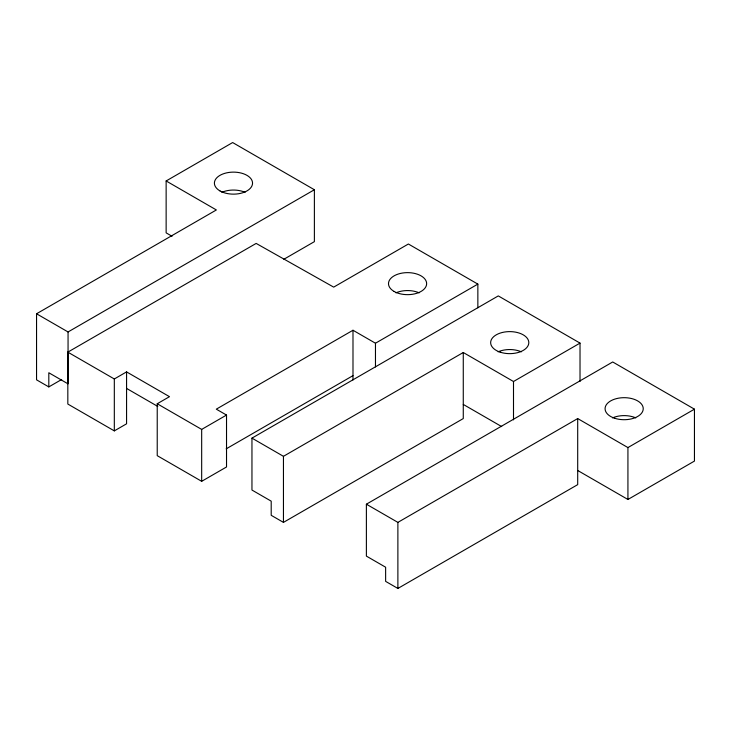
<?xml version="1.0" encoding="UTF-8"?>
<svg xmlns="http://www.w3.org/2000/svg" width="731" height="731" viewBox="0 0 731 731"><rect width="100%" height="100%" fill="white"/><g stroke="black" fill="none" stroke-linecap="round" stroke-linejoin="round"><path stroke-width="1.1" d="M172.041 236.277L166.138 232.86L166.138 180.959L232.65 142.554L314.385 189.74L314.385 241.65L283.838 259.286M61.651 379.499L48.813 386.909L36.55 379.837L36.55 313.773L216.367 209.952L166.138 180.959M36.55 313.773L68.056 331.956L314.385 189.74M67.828 352.141L114.319 378.978L126.573 371.896L126.573 423.806L114.319 430.888L67.828 404.051L67.828 352.141L256.152 243.414L333.692 287.128L408.382 244.008L477.855 284.112L477.855 307.815M477.855 284.112L375.469 343.223L352.991 330.248L216.303 409.168L226.528 415.062L226.528 466.972L201.674 481.318L157.229 455.66L157.229 403.75L169.491 396.677L126.573 371.896M157.229 403.75L201.674 429.408L226.528 415.062M226.144 448.88L352.991 375.633M580.021 343.104L513.5 381.509L463.271 352.506L463.271 418.571L283.454 522.382L271.201 515.309L271.201 501.155L251.957 490.044L251.957 438.134L498.286 295.909L580.021 343.104L580.021 381.472M251.957 438.134L283.454 456.318L463.271 352.506M694.45 409.168L627.929 447.573L577.7 418.571L577.7 484.635L397.883 588.446L385.63 581.373L385.63 567.219L366.386 556.108L366.386 504.198L612.715 361.973L694.45 409.168L694.45 461.078L627.929 499.474L577.7 470.481M366.386 504.198L397.883 522.382L577.7 418.571M463.271 404.417L501.685 426.593M126.573 388.417L157.786 406.436M627.929 447.573L627.929 499.474M513.5 381.509L513.5 419.877M397.883 522.382L397.883 588.446M375.469 343.223L375.469 366.925M352.991 330.248L352.991 379.983M283.454 456.318L283.454 522.382M201.674 429.408L201.674 481.318M114.319 378.978L114.319 430.888M68.056 331.956L68.056 383.866L48.813 372.755L48.813 386.909M395.955 292.839A19.07 11.011 0 0 1 419.174 292.839M498.122 351.821A19.07 11.011 0 0 1 521.34 351.821M221.858 192.326A19.07 11.011 0 0 1 245.086 192.326M612.551 417.885A19.07 11.011 0 0 1 635.769 417.885M394.082 291.431A19.07 11.011 0 0 0 425.99 286.497A19.07 11.011 0 0 0 402.626 273.01A19.07 11.011 0 0 0 394.082 291.431M500.196 352.168A19.07 11.011 0 0 0 528.805 342.629A19.07 11.011 0 0 0 500.196 333.089A19.07 11.011 0 0 0 500.196 352.168M219.985 190.919A19.07 11.011 0 0 0 251.893 185.985A19.07 11.011 0 0 0 228.538 172.498A19.07 11.011 0 0 0 219.985 190.919M614.625 418.233A19.07 11.011 0 0 0 643.234 408.693A19.07 11.011 0 0 0 614.625 399.153A19.07 11.011 0 0 0 614.625 418.233"/></g></svg>
